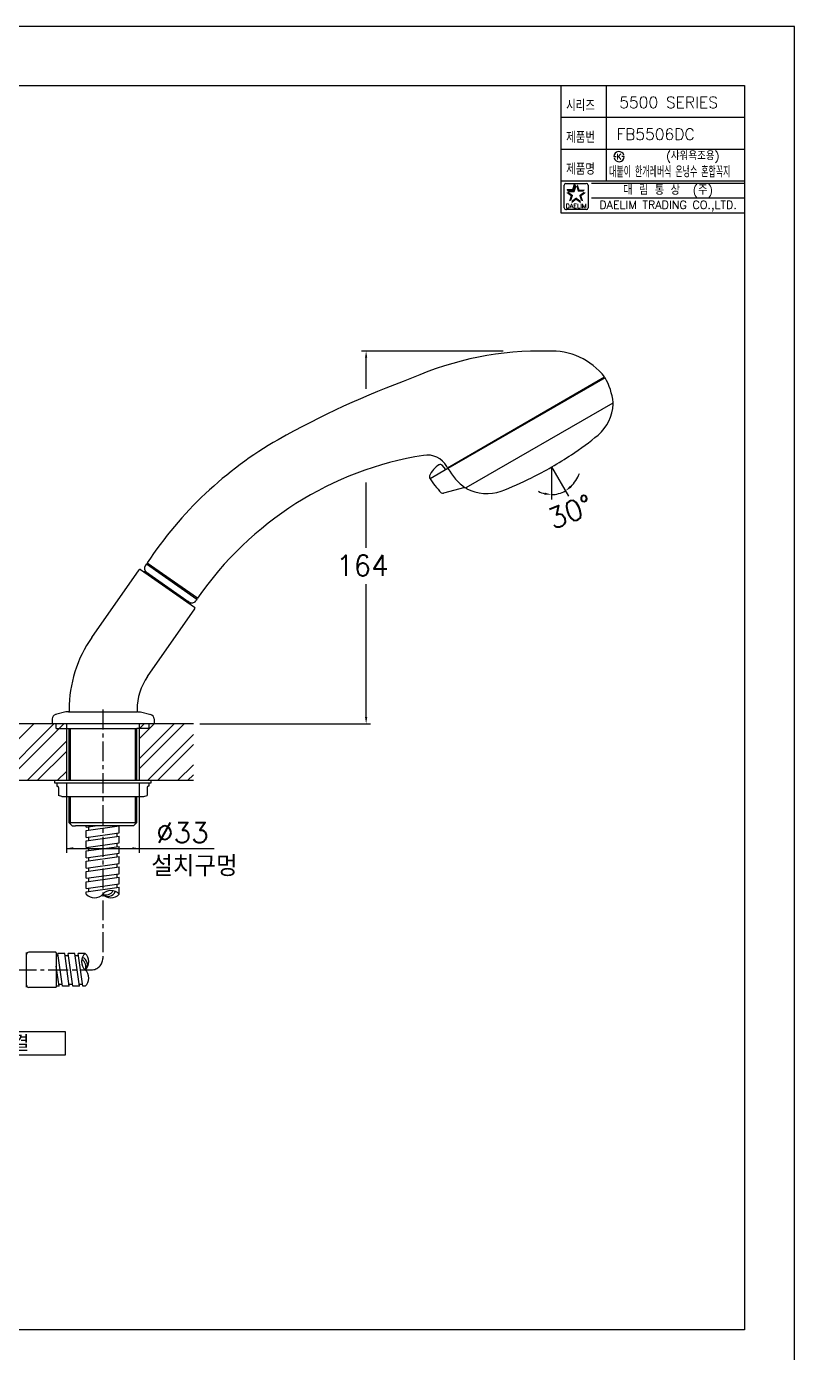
# Model space of a CAD drawing. Extents: x 8594 to 10274, y 9608 to 11210.
# Drawn here: x 9095 to 9434, y 10212 to 10796 of the extents above; entities that cross this region are included whole.
import ezdxf
from ezdxf.enums import TextEntityAlignment as Align

# ---------------------------------------------------------------- set-up
doc = ezdxf.new("R2010")
doc.units = 0
doc.header["$LTSCALE"] = 7
doc.header["$MEASUREMENT"] = 0
doc.linetypes.add('CENTER', pattern=[2, 1.25, -0.25, 0.25, -0.25])
doc.layers.get('0').update_dxf_attribs({"color": 2, "linetype": 'CONTINUOUS'})
for name, color, linetype in [('CL', 1, 'CENTER'), ('D', 2, 'CONTINUOUS'), ('DIM', 2, 'CONTINUOUS'), ('DWG', 7, 'CONTINUOUS'), ('TXT', 5, 'CONTINUOUS')]:
    doc.layers.add(name, color=color, linetype=linetype)
doc.styles.add('GHS', font='ROMANS', dxfattribs={"bigfont": 'GHS'})
doc.styles.add('HAN', font='TXT.shx', dxfattribs={"bigfont": 'GHS.shx'})
doc.styles.add('ROMANS', font='romans')

# ---------------------------------------------------------------- blocks, each defined once
blk = doc.blocks.new('KS')
at = {"layer": 'D'}
for p, q in [((-2.25, 0), (-1.75, 0)), ((-1.75, 0), (-1.25, 0)), ((1.75, 0), (1.25, 0)), ((2.25, 0), (1.75, 0))]:
    blk.add_line(p, q, dxfattribs=at)
for start, end in [(15, 180), (195, 0)]:
    blk.add_arc((0, 0), 2.25, start, end, dxfattribs=at)
at = {"layer": 'D', "style": 'HAN'}
blk.add_text('K', height=2.39, dxfattribs=at).set_placement((0, 0), align=Align.MIDDLE)
blk = doc.blocks.new('BORDER')
for p, q in [((1, 1), (0, 1)), ((1, 0), (1, 1))]:
    blk.add_line(p, q)

msp = doc.modelspace()

# ---------------------------------------------------------------- linework, layer by layer
at = {"color": 7}
for p, q in [((9330.83, 10770.36), (9330.83, 10714.36)), ((9350.83, 10770.36), (9350.83, 10728.36)), ((9330.83, 10756.36), (9411.83, 10756.36)), ((9330.83, 10742.36), (9411.83, 10742.36)), ((9330.83, 10728.36), (9411.83, 10728.36)), ((9330.83, 10714.36), (9411.83, 10714.36))]:
    msp.add_line(p, q, dxfattribs=at)
at = {"color": 2, "linetype": 'Continuous'}
for p, q in [((9332.3, 10716.49), (9332.3, 10726.49)), ((9333.05, 10727.24), (9342.05, 10727.24)), ((9342.8, 10726.49), (9342.8, 10716.49)), ((9344.33, 10727.36), (9411.83, 10727.36)), ((9344.33, 10720.86), (9411.83, 10720.86)), ((9342.05, 10715.74), (9333.3, 10715.74))]:
    msp.add_line(p, q, dxfattribs=at)
at = {"color": 2}
for p, q in [((9333.64, 10724.54), (9336.07, 10724.54)), ((9334.31, 10723.62), (9333.64, 10724.54)), ((9334.31, 10723.62), (9336.73, 10723.62)), ((9336.07, 10724.54), (9336.81, 10726.85)), ((9336.73, 10723.62), (9337.48, 10725.93)), ((9337.48, 10725.93), (9336.81, 10726.85))]:
    msp.add_line(p, q, dxfattribs=at)
at = {"color": 7, "linetype": 'Continuous'}
for p, q in [((9168.9, 10489.23), (8728.9, 10489.23)), ((9168.9, 10464.23), (8728.9, 10464.23))]:
    msp.add_line(p, q, dxfattribs=at)
at = {"color": 2, "linetype": 'Continuous'}
for centre, radius, start, end in [((9333.05, 10726.49), 0.75, 90, 180), ((9342.05, 10726.49), 0.75, 0, 90), ((9333.18, 10716.62), 0.884, 188.1301, 278.1301), ((9342.05, 10716.49), 0.75, 270, 0)]:
    msp.add_arc(centre, radius, start, end, dxfattribs=at)
at = {"color": 2}
for points in [[(9335.15, 10721.71), (9336.22, 10722.06), (9333.18, 10723.13), (9334.26, 10723.48)], [(9333.64, 10724.54), (9334.31, 10723.62), (9336.07, 10724.54), (9336.73, 10723.62)], [(9336.07, 10724.54), (9336.73, 10723.62), (9336.81, 10726.85), (9337.48, 10725.93)], [(9338.29, 10726.85), (9337.63, 10725.93), (9339.04, 10724.54), (9338.38, 10723.62)], [(9339.04, 10724.54), (9338.38, 10723.62), (9341.47, 10724.54), (9340.8, 10723.62)], [(9341.92, 10723.13), (9340.85, 10723.48), (9339.96, 10721.71), (9338.89, 10722.06)], [(9334.4, 10719.4), (9335.47, 10719.75), (9335.15, 10721.71), (9336.22, 10722.06)], [(9337.55, 10719.96), (9337.55, 10721.09), (9335.59, 10718.53), (9335.59, 10719.66)], [(9339.52, 10718.53), (9339.52, 10719.66), (9337.55, 10719.96), (9337.55, 10721.09)], [(9339.96, 10721.71), (9338.89, 10722.06), (9340.71, 10719.4), (9339.64, 10719.75)]]:
    msp.add_solid(points, dxfattribs=at)
at = {"layer": 'CL'}
for p, q in [((9128.9, 10495.48), (9128.9, 10385.88)), ((9128.9, 10495.48), (9128.9, 10443.48)), ((9020.89, 10380.88), (9123.89, 10380.88))]:
    msp.add_line(p, q, dxfattribs=at)
msp.add_arc((9123.89, 10385.88), 5, 270, 0, dxfattribs=at)
at = {"layer": 'D'}
for p, q in [((9073.49, 10464.23), (9098.49, 10489.23)), ((9082.33, 10464.23), (9107.33, 10489.23)), ((9086.75, 10464.23), (9111.75, 10489.23)), ((9144.9, 10487.03), (9147.1, 10489.23)), ((9144.9, 10482.61), (9151.52, 10489.23)), ((9144.9, 10473.77), (9160.36, 10489.23)), ((9144.9, 10469.35), (9164.78, 10489.23)), ((9114.6, 10487.23), (9114.6, 10464.23)), ((9143.2, 10487.23), (9143.2, 10464.23)), ((9148.62, 10464.23), (9168.9, 10484.51)), ((9095.59, 10464.23), (9112.9, 10481.54)), ((9100.01, 10464.23), (9112.9, 10477.12)), ((9153.04, 10464.23), (9168.9, 10480.09)), ((9161.88, 10464.23), (9168.9, 10471.25)), ((9108.85, 10464.23), (9112.9, 10468.28)), ((9166.3, 10464.23), (9168.9, 10466.83)), ((9112.9, 10462.91), (9112.9, 10432.39)), ((9144.9, 10462.91), (9144.9, 10432.39)), ((9114.6, 10457.23), (9114.6, 10445.1)), ((9143.2, 10457.23), (9143.2, 10445.1)), ((9112.8, 10434.39), (9178.06, 10434.39))]:
    msp.add_line(p, q, dxfattribs=at)
msp.add_lwpolyline([(9046.1, 10353.66), (9112.28, 10353.66), (9112.28, 10343.31), (9046.1, 10343.31)], close=True, dxfattribs=at)
for centre, radius, start, end in [((9125.27, 10417.54), 4.92, 222.57961, 317.42039), ((9132.52, 10410.88), 4.92, 42.57961, 137.42039), ((9130.36, 10417.29), 3.41, 244.46182, 332.72058), ((9131.25, 10416.59), 3.35, 225.29341, 339.73971), ((9132.52, 10417.54), 4.92, 222.57961, 317.42039), ((9124.47, 10384.5), 4.92, 132.57961, 227.42039), ((9118.06, 10382.35), 3.41, 334.46182, 62.72058), ((9118.76, 10383.24), 3.35, 315.29341, 69.73971), ((9117.81, 10384.5), 4.92, 312.57961, 47.42039), ((9117.81, 10377.25), 4.92, 312.57961, 47.42039)]:
    msp.add_arc(centre, radius, start, end, dxfattribs=at)
for points in [[(9115.9, 10434.89), (9115.9, 10433.89), (9112.9, 10434.39)], [(9141.9, 10434.89), (9141.9, 10433.89), (9144.9, 10434.39)]]:
    msp.add_solid(points, dxfattribs=at)
at = {"layer": 'DIM', "linetype": 'Continuous'}
for p, q in [((9305.39, 10653.44), (9242.99, 10653.44)), ((9244.99, 10636.83), (9244.99, 10650.44)), ((9326.69, 10602.39), (9334.15, 10589.47)), ((9326.69, 10602.39), (9326.69, 10588.09)), ((9244.99, 10566.68), (9244.99, 10595.54)), ((9244.99, 10492.23), (9244.99, 10550.72)), ((9171.65, 10489.23), (9246.99, 10489.23))]:
    msp.add_line(p, q, dxfattribs=at)
at = {"layer": 'DIM', "color": 7, "linetype": 'ByBlock'}
for p, q in [((9350.34, 10641.69), (9281.06, 10601.69)), ((9353.79, 10630.51), (9289.01, 10593.11)), ((9281.06, 10601.69), (9273.27, 10597.19)), ((9280.19, 10601.19), (9278.55, 10603.15)), ((9280.86, 10602.03), (9280.53, 10602.61)), ((9288.49, 10593.28), (9279.1, 10590.76)), ((9148.19, 10556.04), (9167.06, 10542.82))]:
    msp.add_line(p, q, dxfattribs=at)
at = {"layer": 'DIM', "color": 2, "linetype": 'ByBlock'}
msp.add_line((9170.35, 10544.19), (9170.29, 10543.97), dxfattribs=at)
at = {"layer": 'DIM', "color": 7, "linetype": 'ByBlock'}
for centre, radius, start, end in [((9321.83, 10513.44), 140, 88.62196, 113.92549), ((9326.61, 10623.43), 30, 38.32752, 92.6899), ((9402.13, 10265.63), 400, 110.04101, 119.33076), ((9324.18, 10627), 30, 7.29731, 29.30728), ((9333.98, 10631.34), 20, 311.72393, 356.3179), ((9353.64, 10630.08), 0.3, 356.3179, 120), ((9353.64, 10630.77), 0.3, 300, 7.29731), ((9290.64, 10466.81), 170, 119.78419, 146.72629), ((9246.84, 10740.96), 160, 303.65344, 308.88773), ((9294.18, 10459.4), 150, 99.16895, 145.41026), ((9271.87, 10597.61), 10, 30, 99.16895), ((9246.84, 10740.96), 160, 300, 303.65344), ((9282.17, 10594.65), 10, 119.17338, 157.2164), ((9277.78, 10602.5), 1, 40, 119.17338), ((9306.86, 10617), 30, 210.69272, 232.70269), ((9246.84, 10740.96), 160, 296.34656, 300), ((9273.87, 10598.13), 1, 157.2164, 209.78389), ((9299.04, 10612.54), 30, 209.78389, 225.84591), ((9246.84, 10740.96), 160, 291.11227, 296.34656), ((9278.84, 10591.73), 1, 225.84591, 285), ((9288.86, 10593.37), 0.3, 232.70269, 300), ((9289.47, 10593.03), 0.3, 120, 243.6821), ((9298.2, 10610.69), 20, 243.6821, 288.27607), ((9149.33, 10557.67), 2, 147.25628, 235), ((9290.64, 10466.81), 170, 146.89453, 147.25628), ((9148.38, 10559.86), 0.25, 233.48443, 60.13639), ((9148.3, 10554.92), 0.853, 50.19325, 123.21474), ((9166.08, 10542.47), 0.853, 346.78526, 59.80675), ((9168.21, 10544.46), 2, 235, 325.97033), ((9294.18, 10459.4), 150, 145.60123, 145.97033), ((9170.55, 10544.35), 0.25, 54.49592, 236.51557)]:
    msp.add_arc(centre, radius, start, end, dxfattribs=at)
at = {"layer": 'DIM', "linetype": 'Continuous'}
for centre, radius, start, end in [((9322.83, 10605.91), 17.41, 315.19927, 338.28573), ((9326.69, 10602.39), 12.19, 241.72234, 255.86117), ((9326.69, 10602.39), 12.19, 270, 300)]:
    msp.add_arc(centre, radius, start, end, dxfattribs=at)
for points in [[(9244.49, 10650.44), (9245.49, 10650.44), (9244.99, 10653.44)], [(9335.48, 10593.25), (9334.88, 10594.04), (9332.78, 10591.84)], [(9323.78, 10591.07), (9323.65, 10590.08), (9326.69, 10590.2)], [(9244.49, 10492.23), (9245.49, 10492.23), (9244.99, 10489.23)]]:
    msp.add_solid(points, dxfattribs=at)
at = {"layer": 'DWG'}
for p, q in [((9280.86, 10602.03), (9350.14, 10642.03)), ((9280.86, 10602.03), (9282.59, 10603.03)), ((9148.23, 10559.66), (9170.41, 10544.14)), ((9170.69, 10544.55), (9148.51, 10560.07)), ((9124.08, 10527.32), (9144.91, 10557.07)), ((9145.61, 10557.19), (9169.36, 10540.56)), ((9146.02, 10556.9), (9146.08, 10556.86)), ((9146.02, 10556.9), (9146.08, 10556.86)), ((9147.94, 10555.68), (9147.41, 10556.05)), ((9166.93, 10542.39), (9167.45, 10542.02)), ((9148.66, 10510.11), (9169.49, 10539.86)), ((9168.96, 10540.84), (9168.89, 10540.89)), ((9168.96, 10540.84), (9168.89, 10540.89)), ((9112.55, 10494.48), (9108.05, 10493.33)), ((9113.75, 10494.48), (9112.55, 10494.48)), ((9113.75, 10494.48), (9144.05, 10494.48)), ((9114.05, 10495.48), (9114.05, 10494.48)), ((9144.05, 10495.48), (9144.05, 10494.48)), ((9144.05, 10495.48), (9144.05, 10494.48)), ((9144.35, 10494.48), (9144.05, 10494.48)), ((9144.35, 10494.48), (9145.55, 10494.48)), ((9145.55, 10494.48), (9150.04, 10493.33)), ((9106.55, 10491.39), (9106.55, 10489.23)), ((9108.4, 10487.23), (9108.4, 10489.23)), ((9112.9, 10489.23), (9112.9, 10464.23)), ((9144.9, 10489.23), (9144.9, 10464.23)), ((9149.4, 10487.23), (9149.4, 10489.23)), ((9151.55, 10491.39), (9151.55, 10489.23)), ((9108.4, 10487.23), (9143.9, 10487.23)), ((9113.9, 10487.23), (9113.9, 10464.23)), ((9143.9, 10464.23), (9143.9, 10487.23)), ((9149.4, 10487.23), (9143.9, 10487.23)), ((9114.6, 10464.23), (9107.6, 10464.23)), ((9107.6, 10464.23), (9107.6, 10463.23)), ((9107.6, 10463.23), (9143.2, 10463.23)), ((9108.6, 10463.23), (9108.6, 10461.73)), ((9108.6, 10461.73), (9108.85, 10461.73)), ((9109.35, 10461.23), (9109.35, 10457.64)), ((9150.19, 10464.23), (9143.2, 10464.23)), ((9143.2, 10463.23), (9150.19, 10463.23)), ((9148.44, 10461.23), (9148.44, 10457.64)), ((9149.19, 10461.73), (9148.94, 10461.73)), ((9149.19, 10463.23), (9149.19, 10461.73)), ((9150.19, 10463.23), (9150.19, 10464.23)), ((9110.85, 10457.23), (9109.35, 10457.64)), ((9110.85, 10457.23), (9143.2, 10457.23)), ((9113.9, 10457.23), (9113.9, 10445.8)), ((9143.2, 10457.23), (9146.94, 10457.23)), ((9143.9, 10445.8), (9143.9, 10457.23)), ((9146.94, 10457.23), (9148.44, 10457.64)), ((9113.9, 10445.8), (9143.9, 10445.8)), ((9113.9, 10445.8), (9115.4, 10444.3)), ((9115.4, 10444.3), (9116.9, 10444.3)), ((9140.9, 10444.3), (9116.9, 10444.3)), ((9121.65, 10443.74), (9125.61, 10444.3)), ((9121.65, 10442.26), (9136.15, 10444.3)), ((9121.65, 10443.74), (9121.65, 10444.3)), ((9121.65, 10439.23), (9121.65, 10442.26)), ((9122.65, 10443.92), (9122.65, 10442.4)), ((9135.15, 10444.3), (9135.15, 10444.16)), ((9136.15, 10441.27), (9136.15, 10444.3)), ((9142.4, 10444.3), (9140.9, 10444.3)), ((9142.4, 10444.3), (9143.9, 10445.8)), ((9121.65, 10439.23), (9136.15, 10441.27)), ((9121.65, 10437.75), (9136.15, 10439.79)), ((9121.65, 10434.72), (9121.65, 10437.75)), ((9121.65, 10434.72), (9136.15, 10436.76)), ((9122.65, 10439.41), (9122.65, 10437.89)), ((9135.15, 10441.17), (9135.15, 10439.65)), ((9135.15, 10436.66), (9135.15, 10435.14)), ((9136.15, 10436.76), (9136.15, 10439.79)), ((9121.65, 10433.24), (9136.15, 10435.28)), ((9121.65, 10430.21), (9121.65, 10433.24)), ((9121.65, 10430.21), (9136.15, 10432.25)), ((9121.65, 10428.73), (9136.15, 10430.77)), ((9122.65, 10434.9), (9122.65, 10433.38)), ((9122.65, 10430.39), (9122.65, 10428.87)), ((9135.15, 10432.15), (9135.15, 10430.63)), ((9136.15, 10432.25), (9136.15, 10435.28)), ((9136.15, 10427.74), (9136.15, 10430.77)), ((9121.65, 10425.7), (9121.65, 10428.73)), ((9121.65, 10425.7), (9136.15, 10427.74)), ((9121.65, 10424.22), (9136.15, 10426.26)), ((9122.65, 10425.88), (9122.65, 10424.36)), ((9135.15, 10427.64), (9135.15, 10426.12)), ((9136.15, 10423.23), (9136.15, 10426.26)), ((9121.65, 10421.19), (9121.65, 10424.22)), ((9121.65, 10421.19), (9136.15, 10423.23)), ((9121.65, 10419.71), (9136.15, 10421.75)), ((9121.65, 10416.68), (9121.65, 10419.71)), ((9121.65, 10416.68), (9136.15, 10418.72)), ((9122.65, 10421.37), (9122.65, 10419.85)), ((9135.15, 10423.13), (9135.15, 10421.61)), ((9135.15, 10418.62), (9135.15, 10417.1)), ((9136.15, 10418.72), (9136.15, 10421.75)), ((9121.65, 10415.2), (9136.15, 10417.24)), ((9121.65, 10414.21), (9121.65, 10415.2)), ((9122.65, 10416.86), (9122.65, 10415.34)), ((9136.15, 10414.21), (9136.15, 10417.24)), ((9095.28, 10373.18), (9095.28, 10388.58)), ((9095.28, 10374.13), (9095.28, 10387.63)), ((9108.16, 10388.63), (9096.28, 10388.63)), ((9108.41, 10388.38), (9108.41, 10373.38)), ((9108.41, 10387.13), (9109.23, 10387.13)), ((9109.55, 10388.13), (9109.09, 10388.13)), ((9112.12, 10388.13), (9109.09, 10388.13)), ((9112.12, 10388.13), (9109.09, 10388.13)), ((9110.11, 10380.88), (9109.09, 10388.13)), ((9114.16, 10373.63), (9112.12, 10388.13)), ((9112.26, 10387.13), (9113.74, 10387.13)), ((9114.62, 10380.88), (9113.6, 10388.13)), ((9116.63, 10388.13), (9113.6, 10388.13)), ((9118.67, 10373.63), (9116.63, 10388.13)), ((9116.74, 10387.13), (9118.25, 10387.13)), ((9120.15, 10373.63), (9118.11, 10388.13)), ((9120.15, 10373.63), (9118.11, 10388.13)), ((9121.14, 10388.13), (9118.11, 10388.13)), ((9121.14, 10388.13), (9118.11, 10388.13)), ((9109.65, 10373.63), (9108.41, 10382.43)), ((9111.13, 10373.63), (9110.11, 10380.88)), ((9115.64, 10373.63), (9114.62, 10380.88)), ((9108.16, 10373.13), (9096.28, 10373.13)), ((9109.65, 10373.63), (9108.41, 10373.63)), ((9109.51, 10374.63), (9110.99, 10374.63)), ((9114.16, 10373.63), (9111.13, 10373.63)), ((9114.16, 10373.63), (9111.13, 10373.63)), ((9114.02, 10374.63), (9115.5, 10374.63)), ((9118.67, 10373.63), (9115.64, 10373.63)), ((9118.49, 10374.63), (9120.01, 10374.63)), ((9118.49, 10374.63), (9120.01, 10374.63)), ((9121.14, 10373.63), (9120.15, 10373.63)), ((9121.14, 10373.63), (9120.15, 10373.63))]:
    msp.add_line(p, q, dxfattribs=at)
for centre, radius, start, end in [((9145.32, 10556.78), 0.5, 55, 145), ((9147.01, 10555.48), 0.7, 55, 86.23377), ((9167.05, 10541.45), 0.7, 23.76623, 55), ((9169.08, 10540.15), 0.5, 325, 55), ((9169.55, 10495.48), 55.5, 145, 180), ((9169.55, 10495.48), 25.5, 145, 180), ((9108.55, 10491.39), 2, 100, 180), ((9149.55, 10491.39), 2, 0, 80), ((9108.85, 10461.23), 0.5, 0, 90), ((9148.94, 10461.23), 0.5, 90, 180), ((9096.28, 10387.63), 1, 90, 180), ((9096.28, 10374.13), 1, 180, 270)]:
    msp.add_arc(centre, radius, start, end, dxfattribs=at)
at = {"layer": 'DWG', "color": 7}
for centre, start, end in [((9108.16, 10388.38), 0, 90), ((9108.16, 10373.38), 270, 0)]:
    msp.add_arc(centre, 0.25, start, end, dxfattribs=at)
at = {"layer": 'TXT'}
for p, q in [((8655.83, 10770.36), (9411.83, 10770.36)), ((9411.83, 10770.36), (9411.83, 10222.36)), ((9411.83, 10222.36), (8655.83, 10222.36))]:
    msp.add_line(p, q, dxfattribs=at)

# ---------------------------------------------------------------- block references
at = {"xscale": 840, "yscale": 594, "zscale": 840}
msp.add_blockref('BORDER', (8593.83, 10202.36), dxfattribs=at)
at = {"layer": 'DIM'}
msp.add_blockref('KS', (9356.46, 10739.04), dxfattribs=at)

# ---------------------------------------------------------------- texts
at = {"color": 7, "style": 'GHS'}
for s, p in [('5500 SERIES', (9378.33, 10762.93)), ('FB5506DC', (9372.58, 10748.93))]:
    msp.add_text(s, height=5, dxfattribs=at).set_placement(p, align=Align.MIDDLE)
at = {"style": 'GHS'}
msp.add_text('(샤워욕조용)', height=3.5, dxfattribs=at).set_placement((9377.2, 10737.54))
at = {"style": 'GHS', "width": 0.5}
msp.add_text('대붙이 한개레버식 온냉수 혼합꼭지', height=5, dxfattribs=at).set_placement((9352.12, 10729.92))
at = {"color": 7, "linetype": 'Continuous'}
for s, height, style, p in [('대 림 통 상  (주)', 4, 'GHS', (9378.09, 10724.05)), ('DAELIM TRADING CO.,LTD.', 3.6, 'ROMANS', (9378.09, 10717.28))]:
    msp.add_text(s, height=height, dxfattribs=dict(at, style=style)).set_placement(p, align=Align.MIDDLE)
at = {"color": 2, "linetype": 'Continuous', "style": 'ROMANS'}
msp.add_text('DAELIM', height=2, dxfattribs=at).set_placement((9337.55, 10716.29), align=Align.CENTER)
at = {"layer": 'DIM', "style": 'GHS', "width": 0.8}
for s, p in [('시리즈', (9333.17, 10759.09)), ('제품번', (9333.17, 10745.09)), ('제품명', (9333.17, 10731.09))]:
    msp.add_text(s, height=5, dxfattribs=at).set_placement(p)
at = {"layer": 'DWG', "style": 'GHS'}
msp.add_text('30%%d', height=9, rotation=22.0306, dxfattribs=at).set_placement((9327.44, 10574.69))
for s, height, p in [('164', 9, (9231.78, 10554.47)), ('%%C33', 9, (9152.46, 10436.79)), ('설치구멍', 9, (9150.26, 10422.08)), ('샤워줄과 연결', 7, (9047.25, 10345.02))]:
    msp.add_text(s, height=height, dxfattribs=at).set_placement(p)

doc.saveas('drawing.dxf')
